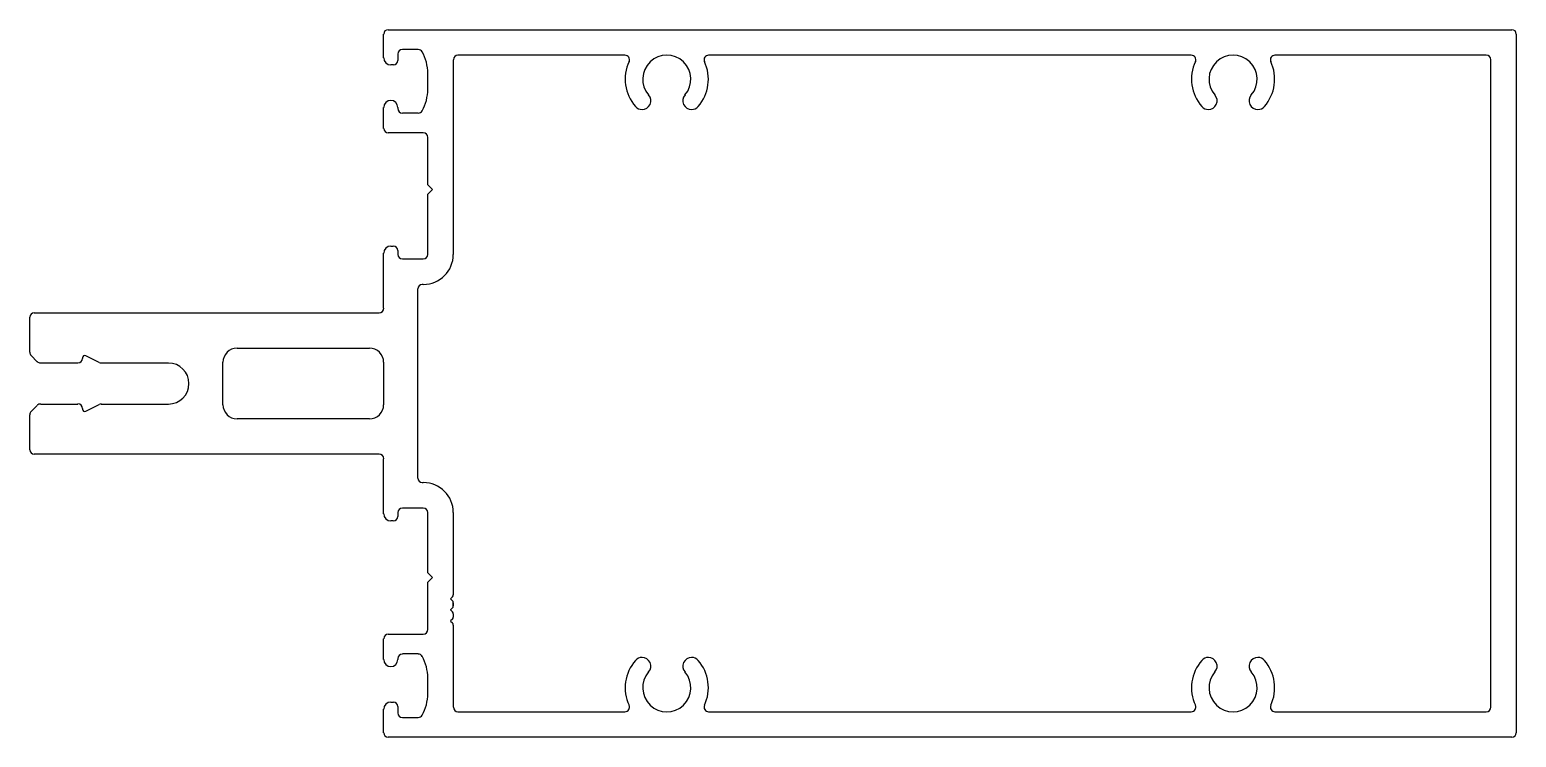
# Model space of a CAD drawing. Extents: x -71 to 62, y 2 to 65.
import ezdxf

# ---------------------------------------------------------------- set-up
doc = ezdxf.new("R2010")
doc.units = 0
doc.layers.add('1', color=7, linetype='CONTINUOUS')
doc.layers.add('OBJ', color=3, linetype='CONTINUOUS')

msp = doc.modelspace()

# ---------------------------------------------------------------- linework, layer by layer
at = {"layer": '1', "color": 7}
for p, q in [((-39.55, 62.68), (-39.55, 64.81)), ((-39.15, 65.2), (61.66, 65.2)), ((62.05, 64.81), (62.05, 2.1)), ((-38.28, 63.02), (-38.28, 62.44)), ((-36.44, 63.42), (-37.87, 63.42)), ((-17.9, 62.92), (-32.89, 62.92)), ((32.9, 62.92), (-10.4, 62.92)), ((59.36, 62.92), (40.4, 62.92)), ((-38.67, 62.05), (-38.91, 62.05)), ((-33.3, 62.51), (-33.3, 45.04)), ((59.77, 4.4), (59.77, 62.51)), ((-35.59, 59.86), (-35.59, 61.29)), ((-39.55, 56.35), (-39.55, 58.23)), ((-38.28, 58.23), (-38.28, 58.13)), ((-37.87, 57.73), (-36.44, 57.73)), ((-16.37, 58.04), (-16.37, 58.04)), ((38.88, 58.04), (38.88, 58.04)), ((-35.99, 55.95), (-39.14, 55.95)), ((-35.59, 51.27), (-35.59, 55.54)), ((-35.18, 50.87), (-35.59, 51.27)), ((-35.59, 50.46), (-35.18, 50.87)), ((-35.59, 45.04), (-35.59, 50.46)), ((-38.91, 45.79), (-38.68, 45.79)), ((-38.28, 45.38), (-38.28, 45.04)), ((-39.55, 40.21), (-39.55, 45.15)), ((-37.87, 44.63), (-35.99, 44.63)), ((-36.5, 41.94), (-36.5, 24.97)), ((-35.99, 42.34), (-36.09, 42.34)), ((-71.3, 36.26), (-71.3, 39.4)), ((-70.89, 39.8), (-56.78, 39.8)), ((-56.78, 39.8), (-39.95, 39.8)), ((-70.62, 35.41), (-71.18, 35.97)), ((-66.97, 35.29), (-70.33, 35.29)), ((-66.56, 35.76), (-66.56, 35.7)), ((-65.08, 35.34), (-66.27, 35.94)), ((-58.85, 35.29), (-64.89, 35.29)), ((-71.18, 30.94), (-70.62, 31.49)), ((-70.33, 31.61), (-66.97, 31.61)), ((-66.56, 31.21), (-66.56, 31.15)), ((-66.27, 30.97), (-65.08, 31.57)), ((-64.89, 31.61), (-58.85, 31.61)), ((-71.3, 27.51), (-71.3, 30.65)), ((-39.95, 27.1), (-70.89, 27.1)), ((-39.55, 21.75), (-39.55, 26.7)), ((-36.09, 24.56), (-35.99, 24.56)), ((-38.28, 21.87), (-38.28, 21.53)), ((-35.99, 22.28), (-37.87, 22.28)), ((-35.59, 16.45), (-35.59, 21.87)), ((-33.3, 21.87), (-33.3, 14.49)), ((-38.68, 21.12), (-38.91, 21.12)), ((-35.18, 16.04), (-35.59, 16.45)), ((-35.59, 15.63), (-35.18, 16.04)), ((-35.59, 11.37), (-35.59, 15.63)), ((-33.37, 14.31), (-33.55, 14.14)), ((-33.55, 14.13), (-33.37, 13.96)), ((-33.3, 14.49), (-33.3, 14.49)), ((-33.3, 14.49), (-33.3, 14.49)), ((-33.3, 13.78), (-33.3, 13.49)), ((-33.3, 13.49), (-33.3, 13.78)), ((-33.3, 13.78), (-33.3, 13.49)), ((-33.3, 13.49), (-33.3, 13.78)), ((-33.3, 13.78), (-33.3, 13.49)), ((-33.37, 13.31), (-33.55, 13.14)), ((-33.55, 13.13), (-33.37, 12.96)), ((-33.37, 12.31), (-33.55, 12.14)), ((-33.55, 12.13), (-33.37, 11.96)), ((-33.3, 12.78), (-33.3, 12.49)), ((-39.14, 10.96), (-35.99, 10.96)), ((-33.3, 11.78), (-33.3, 4.4)), ((-39.55, 8.68), (-39.55, 10.55)), ((-38.28, 8.77), (-38.28, 8.68)), ((-36.44, 9.18), (-37.87, 9.18)), ((-35.59, 5.62), (-35.59, 7.04)), ((-39.55, 2.1), (-39.55, 4.23)), ((-38.91, 4.86), (-38.67, 4.86)), ((-38.28, 4.46), (-38.28, 3.89)), ((-37.87, 3.48), (-36.44, 3.48)), ((-32.89, 3.99), (-17.9, 3.99)), ((-10.4, 3.99), (32.9, 3.99)), ((40.4, 3.99), (59.36, 3.99)), ((61.66, 1.7), (-39.15, 1.7))]:
    msp.add_line(p, q, dxfattribs=at)
for centre, radius, start, end in [((-39.15, 64.81), 0.397, 90, 180), ((61.66, 64.81), 0.397, 360, 90), ((-38.91, 62.68), 0.635, 180, 270), ((-37.87, 63.02), 0.406, 90, 180), ((-36.44, 63.02), 0.406, 29.1601, 90), ((-39.55, 61.29), 3.96, 360, 29.1601), ((-32.89, 62.51), 0.406, 90, 180), ((-17.9, 62.51), 0.406, 334.9561, 90), ((-14.15, 60.76), 2.16, 319.0673, 220.9327), ((-10.4, 62.51), 0.406, 90, 205.0439), ((32.9, 62.51), 0.406, 334.9561, 90), ((36.65, 60.76), 2.16, 319.0673, 220.9327), ((40.4, 62.51), 0.406, 90, 205.0439), ((59.36, 62.51), 0.406, 0, 90), ((-38.67, 62.44), 0.397, 270, 0), ((-14.15, 60.76), 3.73, 154.9561, 220.9327), ((-14.15, 60.76), 3.73, 319.0673, 25.0439), ((36.65, 60.76), 3.73, 154.9561, 220.9327), ((36.65, 60.76), 3.73, 319.0673, 25.0439), ((-38.91, 58.23), 0.635, 90, 180), ((-38.91, 58.23), 0.635, 360, 90), ((-39.55, 59.86), 3.96, 330.8403, 0), ((-16.37, 58.83), 0.787, 270, 40.9327), ((-11.92, 58.83), 0.787, 139.0673, 270), ((34.43, 58.83), 0.787, 270, 40.9327), ((38.88, 58.83), 0.787, 139.0673, 270), ((-37.87, 58.13), 0.406, 180, 270), ((-36.44, 58.13), 0.406, 270, 330.8403), ((-16.37, 58.83), 0.787, 220.9327, 270), ((-11.92, 58.83), 0.787, 270, 319.0673), ((34.43, 58.83), 0.787, 220.9327, 270), ((38.88, 58.83), 0.787, 270, 319.0673), ((-39.14, 56.35), 0.406, 180, 270), ((-35.99, 55.54), 0.406, 360, 90), ((-38.91, 45.15), 0.635, 90, 180), ((-38.68, 45.38), 0.406, 360, 90), ((-37.87, 45.04), 0.406, 180, 270), ((-35.99, 45.04), 2.69, 270, 360), ((-35.99, 45.04), 0.406, 270, 0), ((-36.09, 41.94), 0.406, 90, 180), ((-39.95, 40.21), 0.406, 270, 0), ((-70.89, 39.4), 0.406, 90, 180), ((-70.89, 36.26), 0.406, 180, 225), ((-70.33, 35.7), 0.406, 225.0018, 270.0017), ((-66.97, 35.7), 0.406, 270, 0), ((-66.36, 35.76), 0.203, 62.8426, 180.0018), ((-64.89, 35.7), 0.406, 243.2533, 270.0033), ((-58.85, 33.45), 1.84, 270, 90), ((-70.89, 30.65), 0.406, 134.6526, 180.0005), ((-70.33, 31.21), 0.406, 89.9983, 134.9982), ((-66.97, 31.21), 0.406, 360, 90), ((-66.36, 31.15), 0.203, 179.9982, 297.1574), ((-64.89, 31.21), 0.406, 89.9967, 116.7467), ((-70.89, 27.51), 0.406, 180, 270), ((-39.95, 26.7), 0.406, 0, 90), ((-36.09, 24.97), 0.406, 180, 270), ((-35.99, 21.87), 2.69, 0, 90), ((-38.91, 21.75), 0.635, 180, 270), ((-38.68, 21.53), 0.406, 270, 360), ((-37.87, 21.87), 0.406, 90, 180), ((-35.99, 21.87), 0.406, 360, 90), ((-33.54, 14.13), 0.008, 135, 225), ((-33.55, 14.49), 0.25, 315, 360), ((-33.55, 13.78), 0.25, 0, 45), ((-33.55, 13.49), 0.25, 315, 360), ((-33.54, 13.13), 0.008, 135, 225), ((-33.54, 12.13), 0.008, 135, 225), ((-33.55, 12.78), 0.25, 360, 45), ((-33.55, 12.49), 0.25, 315, 360), ((-39.14, 10.55), 0.406, 90, 180), ((-35.99, 11.37), 0.406, 270, 0), ((-33.55, 11.78), 0.25, 0, 45), ((-38.91, 8.68), 0.635, 180, 270), ((-38.91, 8.68), 0.635, 270, 0), ((-37.87, 8.77), 0.406, 90, 180), ((-36.44, 8.77), 0.406, 29.1597, 90), ((-39.55, 7.04), 3.96, 360, 29.1597), ((-14.15, 6.15), 3.73, 139.0673, 205.0439), ((-16.37, 8.08), 0.787, 90, 139.0673), ((-16.37, 8.08), 0.787, 319.0673, 90), ((-11.92, 8.08), 0.787, 90, 220.9327), ((-11.92, 8.08), 0.787, 40.9327, 90), ((-14.15, 6.15), 3.73, 334.9561, 40.9327), ((36.65, 6.15), 3.73, 139.0673, 205.0439), ((34.43, 8.08), 0.787, 90, 139.0673), ((34.43, 8.08), 0.787, 319.0673, 90), ((38.88, 8.08), 0.787, 90, 220.9327), ((38.88, 8.08), 0.787, 40.9327, 90), ((36.65, 6.15), 3.73, 334.9561, 40.9327), ((-14.15, 6.15), 2.16, 139.0673, 40.9327), ((36.65, 6.15), 2.16, 139.0673, 40.9327), ((-39.55, 5.62), 3.96, 330.8399, 0), ((-38.91, 4.23), 0.635, 90, 180), ((-38.67, 4.46), 0.397, 360, 90), ((-32.89, 4.4), 0.406, 180, 270), ((-17.9, 4.4), 0.406, 270, 25.0439), ((-10.4, 4.4), 0.406, 154.9561, 270), ((32.9, 4.4), 0.406, 270, 25.0439), ((40.4, 4.4), 0.406, 154.9561, 270), ((59.36, 4.4), 0.406, 270, 360), ((-37.87, 3.89), 0.406, 180, 270), ((-36.44, 3.89), 0.406, 270, 330.8399), ((-39.15, 2.1), 0.397, 180, 270), ((61.66, 2.1), 0.397, 270, 0)]:
    msp.add_arc(centre, radius, start, end, dxfattribs=at)
at = {"layer": 'OBJ', "color": 7}
for p, q in [((-52.69, 36.63), (-40.82, 36.63)), ((-53.96, 31.55), (-53.96, 35.36)), ((-39.55, 35.36), (-39.55, 31.55)), ((-40.82, 30.28), (-52.69, 30.28))]:
    msp.add_line(p, q, dxfattribs=at)
for centre, start, end in [((-52.69, 35.36), 90, 180), ((-40.82, 35.36), 360, 90), ((-52.69, 31.55), 180, 270), ((-40.82, 31.55), 270, 0)]:
    msp.add_arc(centre, 1.27, start, end, dxfattribs=at)

doc.saveas('drawing.dxf')
